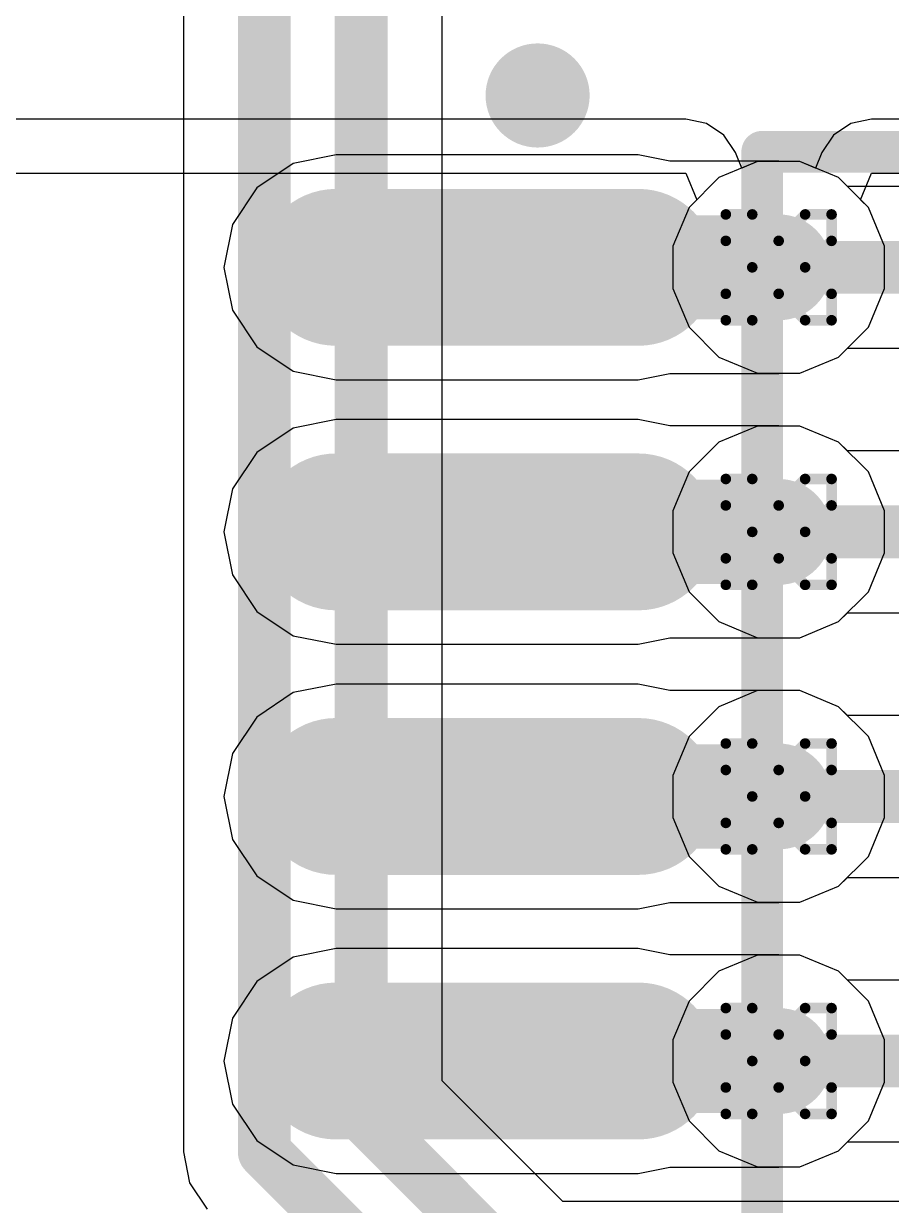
# Model space of a CAD drawing. Header units: inches. Extents: x -13 to 366, y -4 to 120.
# Drawn here: x 16.02 to 20.19, y 2.66 to 8.33 of the extents above; entities that cross this region are included whole.
import ezdxf

# ---------------------------------------------------------------- set-up
doc = ezdxf.new("R2010")
doc.units = ezdxf.units.IN
for name, color, linetype in [('Bottom Layer', 5, 'Continuous'), ('Drill Drawing', 1, 'Continuous'), ('GND', 16, 'Continuous'), ('POWER', 76, 'Continuous'), ('Top Layer', 1, 'Continuous'), ('Top Overlay', 2, 'Continuous'), ('Top Paste', 8, 'Continuous'), ('Top Solder', 216, 'Continuous'), ('Via Holes', 16, 'Continuous')]:
    doc.layers.add(name, color=color, linetype=linetype)

# ---------------------------------------------------------------- blocks, each defined once
blk = doc.blocks.new('SOP16_27')
at = {"layer": 'Top Layer'}
h = blk.add_hatch(color=1, dxfattribs=at)
edge = h.paths.add_edge_path()
edge.add_arc((-1.942, 4.445), 0.275, 270, 450)
edge.add_line((-1.942, 4.72), (-3.392, 4.72))
edge.add_arc((-3.392, 4.445), 0.275, 90, 270)
edge.add_line((-3.392, 4.17), (-1.942, 4.17))
h = blk.add_hatch(color=1, dxfattribs=at)
edge = h.paths.add_edge_path()
edge.add_arc((-1.942, 3.175), 0.275, 270, 450)
edge.add_line((-1.942, 3.45), (-3.392, 3.45))
edge.add_arc((-3.392, 3.175), 0.275, 90, 270)
edge.add_line((-3.392, 2.9), (-1.942, 2.9))
h = blk.add_hatch(color=1, dxfattribs=at)
edge = h.paths.add_edge_path()
edge.add_arc((-1.942, 1.905), 0.275, 270, 450)
edge.add_line((-1.942, 2.18), (-3.392, 2.18))
edge.add_arc((-3.392, 1.905), 0.275, 90, 270)
edge.add_line((-3.392, 1.63), (-1.942, 1.63))
h = blk.add_hatch(color=1, dxfattribs=at)
edge = h.paths.add_edge_path()
edge.add_arc((-1.942, 0.635), 0.275, 270, 450)
edge.add_line((-1.942, 0.91), (-3.392, 0.91))
edge.add_arc((-3.392, 0.635), 0.275, 90, 270)
edge.add_line((-3.392, 0.36), (-1.942, 0.36))
at = {"layer": 'Top Paste'}
h = blk.add_hatch(color=8, dxfattribs=at)
edge = h.paths.add_edge_path()
edge.add_arc((-1.942, 4.445), 0.275, 270, 450)
edge.add_line((-1.942, 4.72), (-3.392, 4.72))
edge.add_arc((-3.392, 4.445), 0.275, 90, 270)
edge.add_line((-3.392, 4.17), (-1.942, 4.17))
h = blk.add_hatch(color=8, dxfattribs=at)
edge = h.paths.add_edge_path()
edge.add_arc((-1.942, 3.175), 0.275, 270, 450)
edge.add_line((-1.942, 3.45), (-3.392, 3.45))
edge.add_arc((-3.392, 3.175), 0.275, 90, 270)
edge.add_line((-3.392, 2.9), (-1.942, 2.9))
h = blk.add_hatch(color=8, dxfattribs=at)
edge = h.paths.add_edge_path()
edge.add_arc((-1.942, 1.905), 0.275, 270, 450)
edge.add_line((-1.942, 2.18), (-3.392, 2.18))
edge.add_arc((-3.392, 1.905), 0.275, 90, 270)
edge.add_line((-3.392, 1.63), (-1.942, 1.63))
h = blk.add_hatch(color=8, dxfattribs=at)
edge = h.paths.add_edge_path()
edge.add_arc((-1.942, 0.635), 0.275, 270, 450)
edge.add_line((-1.942, 0.91), (-3.392, 0.91))
edge.add_arc((-3.392, 0.635), 0.275, 90, 270)
edge.add_line((-3.392, 0.36), (-1.942, 0.36))
at = {"layer": 'Top Solder'}
h = blk.add_hatch(color=216, dxfattribs=at)
edge = h.paths.add_edge_path()
edge.add_arc((-1.942, 4.445), 0.3766, 270, 450)
edge.add_line((-1.942, 4.8216), (-3.392, 4.8216))
edge.add_arc((-3.392, 4.445), 0.3766, 90, 270)
edge.add_line((-3.392, 4.0684), (-1.942, 4.0684))
h = blk.add_hatch(color=216, dxfattribs=at)
edge = h.paths.add_edge_path()
edge.add_arc((-1.942, 3.175), 0.3766, 270, 450)
edge.add_line((-1.942, 3.5516), (-3.392, 3.5516))
edge.add_arc((-3.392, 3.175), 0.3766, 90, 270)
edge.add_line((-3.392, 2.7984), (-1.942, 2.7984))
h = blk.add_hatch(color=216, dxfattribs=at)
edge = h.paths.add_edge_path()
edge.add_arc((-1.942, 1.905), 0.3766, 270, 450)
edge.add_line((-1.942, 2.2816), (-3.392, 2.2816))
edge.add_arc((-3.392, 1.905), 0.3766, 90, 270)
edge.add_line((-3.392, 1.5284), (-1.942, 1.5284))
h = blk.add_hatch(color=216, dxfattribs=at)
edge = h.paths.add_edge_path()
edge.add_arc((-1.942, 0.635), 0.3766, 270, 450)
edge.add_line((-1.942, 1.0116), (-3.392, 1.0116))
edge.add_arc((-3.392, 0.635), 0.3766, 90, 270)
edge.add_line((-3.392, 0.2584), (-1.942, 0.2584))
at = {"layer": 'Top Overlay'}
for points in [[(-2.3, 5.27, 0.25, 0.25, 1), (-2.55, 5.27, 0.25, 0.25, 1)], [(-2.6125, 5.27, 0.125, 0.125, 1), (-2.4875, 5.27, 0.125, 0.125, 1)], [(-2.3625, 5.27, 0.125, 0.125, 1), (-2.2375, 5.27, 0.125, 0.125, 1)], [(-1.3962, 5, 0.1, 0.1, 1), (-1.2962, 5, 0.1, 0.1, 1)], [(-1.3962, 5, 0.1, 0.1, 1), (-1.2962, 5, 0.1, 0.1, 1)]]:
    blk.add_lwpolyline(points, format="xyseb", close=True, dxfattribs=at)
for points in [[(-1.3462, -5, 0.2, 0.2, 0), (-1.3462, 5, 0.2, 0.2, 0)], [(-1.3462, 5, 0.2, 0.2, 0), (-0.4826, 5, 0.2, 0.2, 0)]]:
    blk.add_lwpolyline(points, format="xyseb", dxfattribs=at)

msp = doc.modelspace()

# ---------------------------------------------------------------- hatches: boundary and pattern name
at = {"layer": 'Bottom Layer'}
h = msp.add_hatch(color=5, dxfattribs=at)
edge = h.paths.add_edge_path()
edge.add_arc((19.6439, 7.1635), 0.254, 0, 360)
h = msp.add_hatch(color=5, dxfattribs=at)
edge = h.paths.add_edge_path()
edge.add_arc((19.6439, 5.8935), 0.254, 0, 360)
h = msp.add_hatch(color=5, dxfattribs=at)
edge = h.paths.add_edge_path()
edge.add_arc((19.6439, 4.6235), 0.254, 0, 360)
h = msp.add_hatch(color=5, dxfattribs=at)
edge = h.paths.add_edge_path()
edge.add_arc((19.6439, 3.3535), 0.254, 0, 360)
at = {"layer": 'GND'}
h = msp.add_hatch(color=16, dxfattribs=at)
edge = h.paths.add_edge_path()
edge.add_arc((19.6439, 7.1635), 0.254, 0, 360)
h = msp.add_hatch(color=16, dxfattribs=at)
edge = h.paths.add_edge_path()
edge.add_arc((19.6439, 5.8935), 0.254, 0, 360)
h = msp.add_hatch(color=16, dxfattribs=at)
edge = h.paths.add_edge_path()
edge.add_arc((19.6439, 4.6235), 0.254, 0, 360)
h = msp.add_hatch(color=16, dxfattribs=at)
edge = h.paths.add_edge_path()
edge.add_arc((19.6439, 3.3535), 0.254, 0, 360)
at = {"layer": 'POWER'}
h = msp.add_hatch(color=76, dxfattribs=at)
edge = h.paths.add_edge_path()
edge.add_arc((19.6439, 7.1635), 0.254, 0, 360)
h = msp.add_hatch(color=76, dxfattribs=at)
edge = h.paths.add_edge_path()
edge.add_arc((19.6439, 5.8935), 0.254, 0, 360)
h = msp.add_hatch(color=76, dxfattribs=at)
edge = h.paths.add_edge_path()
edge.add_arc((19.6439, 4.6235), 0.254, 0, 360)
h = msp.add_hatch(color=76, dxfattribs=at)
edge = h.paths.add_edge_path()
edge.add_arc((19.6439, 3.3535), 0.254, 0, 360)
at = {"layer": 'Top Layer'}
for points in [[(18.244, 7.4135), (18.244, 6.9135), (19.6439, 6.9135), (19.6439, 7.4135)], [(18.244, 6.1435), (18.244, 5.6435), (19.6439, 5.6435), (19.6439, 6.1435)], [(18.244, 4.8735), (18.244, 4.3735), (19.6439, 4.3735), (19.6439, 4.8735)], [(18.244, 3.6035), (18.244, 3.1035), (19.6439, 3.1035), (19.6439, 3.6035)]]:
    msp.add_hatch(color=1, dxfattribs=at).paths.add_polyline_path(points)
h = msp.add_hatch(color=1, dxfattribs=at)
edge = h.paths.add_edge_path()
edge.add_arc((19.6439, 7.1635), 0.254, 0, 360)
h = msp.add_hatch(color=1, dxfattribs=at)
edge = h.paths.add_edge_path()
edge.add_arc((19.6439, 5.8935), 0.254, 0, 360)
h = msp.add_hatch(color=1, dxfattribs=at)
edge = h.paths.add_edge_path()
edge.add_arc((19.6439, 4.6235), 0.254, 0, 360)
h = msp.add_hatch(color=1, dxfattribs=at)
edge = h.paths.add_edge_path()
edge.add_arc((19.6439, 3.3535), 0.254, 0, 360)
at = {"layer": 'Via Holes'}
h = msp.add_hatch(color=7, dxfattribs=at)
edge = h.paths.add_edge_path()
edge.add_arc((19.6439, 7.1635), 0.127, 0, 360)
h = msp.add_hatch(color=7, dxfattribs=at)
edge = h.paths.add_edge_path()
edge.add_arc((19.6439, 5.8935), 0.127, 0, 360)
h = msp.add_hatch(color=7, dxfattribs=at)
edge = h.paths.add_edge_path()
edge.add_arc((19.6439, 4.6235), 0.127, 0, 360)
h = msp.add_hatch(color=7, dxfattribs=at)
edge = h.paths.add_edge_path()
edge.add_arc((19.6439, 3.3535), 0.127, 0, 360)

# ---------------------------------------------------------------- linework, layer by layer
at = {"layer": 'Bottom Layer'}
for p, q in [((16.7848, 10.3078), (16.7848, 2.9169)), ((18.0274, 3.2588), (18.0274, 9.749)), ((19.5429, 7.6715), (19.3561, 7.5942)), ((19.745, 7.6715), (19.5429, 7.6715)), ((19.9317, 7.5942), (19.745, 7.6715)), ((19.3561, 7.5942), (19.2132, 7.4513)), ((19.9739, 7.552), (19.9317, 7.5942)), ((24.0768, 7.552), (19.9739, 7.552)), ((19.2132, 7.4513), (19.1359, 7.2646)), ((19.1359, 7.2646), (19.1359, 7.0625)), ((19.1359, 7.0625), (19.2132, 6.8758)), ((19.2132, 6.8758), (19.3561, 6.7329)), ((19.9317, 6.7329), (19.9739, 6.7751)), ((19.9739, 6.7751), (24.2417, 6.7751)), ((19.3561, 6.7329), (19.5429, 6.6555)), ((19.745, 6.6555), (19.9317, 6.7329)), ((19.5429, 6.6555), (19.745, 6.6555)), ((19.5429, 6.4015), (19.3561, 6.3242)), ((19.745, 6.4015), (19.5429, 6.4015)), ((19.9317, 6.3242), (19.745, 6.4015)), ((19.3561, 6.3242), (19.2132, 6.1813)), ((19.9739, 6.282), (19.9317, 6.3242)), ((24.4221, 6.282), (19.9739, 6.282)), ((19.2132, 6.1813), (19.1359, 5.9946)), ((19.1359, 5.9946), (19.1359, 5.7925)), ((19.1359, 5.7925), (19.2132, 5.6058)), ((19.2132, 5.6058), (19.3561, 5.4629)), ((19.9317, 5.4629), (19.9739, 5.5051)), ((19.9739, 5.5051), (24.583, 5.5051)), ((19.3561, 5.4629), (19.5429, 5.3855)), ((19.745, 5.3855), (19.9317, 5.4629)), ((19.5429, 5.3855), (19.745, 5.3855)), ((19.5429, 5.1315), (19.3561, 5.0542)), ((19.745, 5.1315), (19.5429, 5.1315)), ((19.9317, 5.0542), (19.745, 5.1315)), ((19.3561, 5.0542), (19.2132, 4.9113)), ((19.9739, 5.012), (19.9317, 5.0542)), ((24.7449, 5.012), (19.9739, 5.012)), ((19.2132, 4.9113), (19.1359, 4.7246)), ((19.1359, 4.7246), (19.1359, 4.5225)), ((19.1359, 4.5225), (19.2132, 4.3358)), ((19.2132, 4.3358), (19.3561, 4.1929)), ((19.9317, 4.1929), (19.9739, 4.2351)), ((19.9739, 4.2351), (24.9058, 4.2351)), ((19.3561, 4.1929), (19.5429, 4.1155)), ((19.745, 4.1155), (19.9317, 4.1929)), ((19.5429, 4.1155), (19.745, 4.1155)), ((19.5429, 3.8615), (19.3561, 3.7842)), ((19.745, 3.8615), (19.5429, 3.8615)), ((19.9317, 3.7842), (19.745, 3.8615)), ((19.3561, 3.7842), (19.2132, 3.6413)), ((19.9739, 3.742), (19.9317, 3.7842)), ((25.1856, 3.742), (19.9739, 3.742)), ((19.2132, 3.6413), (19.1359, 3.4546)), ((19.1359, 3.4546), (19.1359, 3.2525)), ((18.6073, 2.6788), (18.0274, 3.2588)), ((19.1359, 3.2525), (19.2132, 3.0658)), ((19.2132, 3.0658), (19.3561, 2.9229)), ((19.9317, 2.9229), (19.9739, 2.9651)), ((19.9739, 2.9651), (25.3465, 2.9651)), ((16.7848, 2.9169), (16.8144, 2.7683)), ((19.3561, 2.9229), (19.5429, 2.8455)), ((19.745, 2.8455), (19.9317, 2.9229)), ((19.5429, 2.8455), (19.745, 2.8455)), ((16.8144, 2.7683), (16.8986, 2.6423)), ((25.3373, 2.6788), (18.6073, 2.6788))]:
    msp.add_line(p, q, dxfattribs=at)
for points in [[(17.6389, 3.0979, 0.254, 0.254, 0), (17.6389, 10.7267, 0.254, 0.254, 0)], [(17.1733, 2.9169, 0.254, 0.254, 0), (17.1733, 10.4687, 0.254, 0.254, 0)], [(19.6439, 7.1635, 0.254, 0.254, 0), (24.2417, 7.1635, 0.254, 0.254, 0)], [(19.6439, 5.8935, 0.254, 0.254, 0), (24.583, 5.8935, 0.254, 0.254, 0)], [(19.6439, 4.6235, 0.254, 0.254, 0), (24.9058, 4.6235, 0.254, 0.254, 0)], [(19.6439, 3.3535, 0.254, 0.254, 0), (25.3465, 3.3535, 0.254, 0.254, 0)], [(17.6389, 3.0979, 0.254, 0.254, 0), (18.4464, 2.2903, 0.254, 0.254, 0)], [(17.1733, 2.9169, 0.254, 0.254, 0), (18.2571, 1.8331, 0.254, 0.254, 0)]]:
    msp.add_lwpolyline(points, format="xyseb", dxfattribs=at)
for points in [[(19.5804, 7.1635, 0.127, 0.127, 1), (19.7074, 7.1635, 0.127, 0.127, 1)], [(19.5804, 5.8935, 0.127, 0.127, 1), (19.7074, 5.8935, 0.127, 0.127, 1)], [(19.5804, 4.6235, 0.127, 0.127, 1), (19.7074, 4.6235, 0.127, 0.127, 1)], [(19.5804, 3.3535, 0.127, 0.127, 1), (19.7074, 3.3535, 0.127, 0.127, 1)], [(17.5754, 3.0979, 0.127, 0.127, 1), (17.7024, 3.0979, 0.127, 0.127, 1)], [(17.5754, 3.0979, 0.127, 0.127, 1), (17.7024, 3.0979, 0.127, 0.127, 1)], [(17.1098, 2.9169, 0.127, 0.127, 1), (17.2368, 2.9169, 0.127, 0.127, 1)], [(17.1098, 2.9169, 0.127, 0.127, 1), (17.2368, 2.9169, 0.127, 0.127, 1)]]:
    msp.add_lwpolyline(points, format="xyseb", close=True, dxfattribs=at)
at = {"layer": 'Drill Drawing'}
for points in [[(19.3899, 7.2905, 0.0508, 0.0508, 0), (19.3899, 7.4175, 0.0508, 0.0508, 0)], [(19.3899, 7.4175, 0.0508, 0.0508, 0), (19.5169, 7.4175, 0.0508, 0.0508, 0)], [(19.5169, 7.4175, 0.0508, 0.0508, 0), (19.6439, 7.2905, 0.0508, 0.0508, 0)], [(19.6439, 7.2905, 0.0508, 0.0508, 0), (19.7709, 7.4175, 0.0508, 0.0508, 0)], [(19.7709, 7.4175, 0.0508, 0.0508, 0), (19.8979, 7.4175, 0.0508, 0.0508, 0)], [(19.8979, 7.2905, 0.0508, 0.0508, 0), (19.8979, 7.4175, 0.0508, 0.0508, 0)], [(19.3899, 7.2905, 0.0508, 0.0508, 0), (19.5169, 7.1635, 0.0508, 0.0508, 0)], [(19.7709, 7.1635, 0.0508, 0.0508, 0), (19.8979, 7.2905, 0.0508, 0.0508, 0)], [(19.3899, 7.0365, 0.0508, 0.0508, 0), (19.5169, 7.1635, 0.0508, 0.0508, 0)], [(19.7709, 7.1635, 0.0508, 0.0508, 0), (19.8979, 7.0365, 0.0508, 0.0508, 0)], [(19.3899, 6.9095, 0.0508, 0.0508, 0), (19.3899, 7.0365, 0.0508, 0.0508, 0)], [(19.5169, 6.9095, 0.0508, 0.0508, 0), (19.6439, 7.0365, 0.0508, 0.0508, 0)], [(19.6439, 7.0365, 0.0508, 0.0508, 0), (19.7709, 6.9095, 0.0508, 0.0508, 0)], [(19.8979, 6.9095, 0.0508, 0.0508, 0), (19.8979, 7.0365, 0.0508, 0.0508, 0)], [(19.3899, 6.9095, 0.0508, 0.0508, 0), (19.5169, 6.9095, 0.0508, 0.0508, 0)], [(19.7709, 6.9095, 0.0508, 0.0508, 0), (19.8979, 6.9095, 0.0508, 0.0508, 0)], [(19.3899, 6.0205, 0.0508, 0.0508, 0), (19.3899, 6.1475, 0.0508, 0.0508, 0)], [(19.3899, 6.1475, 0.0508, 0.0508, 0), (19.5169, 6.1475, 0.0508, 0.0508, 0)], [(19.5169, 6.1475, 0.0508, 0.0508, 0), (19.6439, 6.0205, 0.0508, 0.0508, 0)], [(19.6439, 6.0205, 0.0508, 0.0508, 0), (19.7709, 6.1475, 0.0508, 0.0508, 0)], [(19.7709, 6.1475, 0.0508, 0.0508, 0), (19.8979, 6.1475, 0.0508, 0.0508, 0)], [(19.8979, 6.0205, 0.0508, 0.0508, 0), (19.8979, 6.1475, 0.0508, 0.0508, 0)], [(19.3899, 6.0205, 0.0508, 0.0508, 0), (19.5169, 5.8935, 0.0508, 0.0508, 0)], [(19.7709, 5.8935, 0.0508, 0.0508, 0), (19.8979, 6.0205, 0.0508, 0.0508, 0)], [(19.3899, 5.7665, 0.0508, 0.0508, 0), (19.5169, 5.8935, 0.0508, 0.0508, 0)], [(19.7709, 5.8935, 0.0508, 0.0508, 0), (19.8979, 5.7665, 0.0508, 0.0508, 0)], [(19.3899, 5.6395, 0.0508, 0.0508, 0), (19.3899, 5.7665, 0.0508, 0.0508, 0)], [(19.5169, 5.6395, 0.0508, 0.0508, 0), (19.6439, 5.7665, 0.0508, 0.0508, 0)], [(19.6439, 5.7665, 0.0508, 0.0508, 0), (19.7709, 5.6395, 0.0508, 0.0508, 0)], [(19.8979, 5.6395, 0.0508, 0.0508, 0), (19.8979, 5.7665, 0.0508, 0.0508, 0)], [(19.3899, 5.6395, 0.0508, 0.0508, 0), (19.5169, 5.6395, 0.0508, 0.0508, 0)], [(19.7709, 5.6395, 0.0508, 0.0508, 0), (19.8979, 5.6395, 0.0508, 0.0508, 0)], [(19.3899, 4.7505, 0.0508, 0.0508, 0), (19.3899, 4.8775, 0.0508, 0.0508, 0)], [(19.3899, 4.8775, 0.0508, 0.0508, 0), (19.5169, 4.8775, 0.0508, 0.0508, 0)], [(19.5169, 4.8775, 0.0508, 0.0508, 0), (19.6439, 4.7505, 0.0508, 0.0508, 0)], [(19.6439, 4.7505, 0.0508, 0.0508, 0), (19.7709, 4.8775, 0.0508, 0.0508, 0)], [(19.7709, 4.8775, 0.0508, 0.0508, 0), (19.8979, 4.8775, 0.0508, 0.0508, 0)], [(19.8979, 4.7505, 0.0508, 0.0508, 0), (19.8979, 4.8775, 0.0508, 0.0508, 0)], [(19.3899, 4.7505, 0.0508, 0.0508, 0), (19.5169, 4.6235, 0.0508, 0.0508, 0)], [(19.7709, 4.6235, 0.0508, 0.0508, 0), (19.8979, 4.7505, 0.0508, 0.0508, 0)], [(19.3899, 4.4965, 0.0508, 0.0508, 0), (19.5169, 4.6235, 0.0508, 0.0508, 0)], [(19.7709, 4.6235, 0.0508, 0.0508, 0), (19.8979, 4.4965, 0.0508, 0.0508, 0)], [(19.3899, 4.3695, 0.0508, 0.0508, 0), (19.3899, 4.4965, 0.0508, 0.0508, 0)], [(19.5169, 4.3695, 0.0508, 0.0508, 0), (19.6439, 4.4965, 0.0508, 0.0508, 0)], [(19.6439, 4.4965, 0.0508, 0.0508, 0), (19.7709, 4.3695, 0.0508, 0.0508, 0)], [(19.8979, 4.3695, 0.0508, 0.0508, 0), (19.8979, 4.4965, 0.0508, 0.0508, 0)], [(19.3899, 4.3695, 0.0508, 0.0508, 0), (19.5169, 4.3695, 0.0508, 0.0508, 0)], [(19.7709, 4.3695, 0.0508, 0.0508, 0), (19.8979, 4.3695, 0.0508, 0.0508, 0)], [(19.3899, 3.4805, 0.0508, 0.0508, 0), (19.3899, 3.6075, 0.0508, 0.0508, 0)], [(19.3899, 3.6075, 0.0508, 0.0508, 0), (19.5169, 3.6075, 0.0508, 0.0508, 0)], [(19.5169, 3.6075, 0.0508, 0.0508, 0), (19.6439, 3.4805, 0.0508, 0.0508, 0)], [(19.6439, 3.4805, 0.0508, 0.0508, 0), (19.7709, 3.6075, 0.0508, 0.0508, 0)], [(19.7709, 3.6075, 0.0508, 0.0508, 0), (19.8979, 3.6075, 0.0508, 0.0508, 0)], [(19.8979, 3.4805, 0.0508, 0.0508, 0), (19.8979, 3.6075, 0.0508, 0.0508, 0)], [(19.3899, 3.4805, 0.0508, 0.0508, 0), (19.5169, 3.3535, 0.0508, 0.0508, 0)], [(19.7709, 3.3535, 0.0508, 0.0508, 0), (19.8979, 3.4805, 0.0508, 0.0508, 0)], [(19.3899, 3.2265, 0.0508, 0.0508, 0), (19.5169, 3.3535, 0.0508, 0.0508, 0)], [(19.7709, 3.3535, 0.0508, 0.0508, 0), (19.8979, 3.2265, 0.0508, 0.0508, 0)], [(19.3899, 3.0995, 0.0508, 0.0508, 0), (19.3899, 3.2265, 0.0508, 0.0508, 0)], [(19.5169, 3.0995, 0.0508, 0.0508, 0), (19.6439, 3.2265, 0.0508, 0.0508, 0)], [(19.6439, 3.2265, 0.0508, 0.0508, 0), (19.7709, 3.0995, 0.0508, 0.0508, 0)], [(19.8979, 3.0995, 0.0508, 0.0508, 0), (19.8979, 3.2265, 0.0508, 0.0508, 0)], [(19.3899, 3.0995, 0.0508, 0.0508, 0), (19.5169, 3.0995, 0.0508, 0.0508, 0)], [(19.7709, 3.0995, 0.0508, 0.0508, 0), (19.8979, 3.0995, 0.0508, 0.0508, 0)]]:
    msp.add_lwpolyline(points, format="xyseb", dxfattribs=at)
for points in [[(19.3772, 7.4175, 0.0254, 0.0254, 1), (19.4026, 7.4175, 0.0254, 0.0254, 1)], [(19.3772, 7.4175, 0.0254, 0.0254, 1), (19.4026, 7.4175, 0.0254, 0.0254, 1)], [(19.5042, 7.4175, 0.0254, 0.0254, 1), (19.5296, 7.4175, 0.0254, 0.0254, 1)], [(19.5042, 7.4175, 0.0254, 0.0254, 1), (19.5296, 7.4175, 0.0254, 0.0254, 1)], [(19.7582, 7.4175, 0.0254, 0.0254, 1), (19.7836, 7.4175, 0.0254, 0.0254, 1)], [(19.7582, 7.4175, 0.0254, 0.0254, 1), (19.7836, 7.4175, 0.0254, 0.0254, 1)], [(19.8852, 7.4175, 0.0254, 0.0254, 1), (19.9106, 7.4175, 0.0254, 0.0254, 1)], [(19.8852, 7.4175, 0.0254, 0.0254, 1), (19.9106, 7.4175, 0.0254, 0.0254, 1)], [(19.3772, 7.2905, 0.0254, 0.0254, 1), (19.4026, 7.2905, 0.0254, 0.0254, 1)], [(19.3772, 7.2905, 0.0254, 0.0254, 1), (19.4026, 7.2905, 0.0254, 0.0254, 1)], [(19.6312, 7.2905, 0.0254, 0.0254, 1), (19.6566, 7.2905, 0.0254, 0.0254, 1)], [(19.6312, 7.2905, 0.0254, 0.0254, 1), (19.6566, 7.2905, 0.0254, 0.0254, 1)], [(19.8852, 7.2905, 0.0254, 0.0254, 1), (19.9106, 7.2905, 0.0254, 0.0254, 1)], [(19.8852, 7.2905, 0.0254, 0.0254, 1), (19.9106, 7.2905, 0.0254, 0.0254, 1)], [(19.5042, 7.1635, 0.0254, 0.0254, 1), (19.5296, 7.1635, 0.0254, 0.0254, 1)], [(19.5042, 7.1635, 0.0254, 0.0254, 1), (19.5296, 7.1635, 0.0254, 0.0254, 1)], [(19.7582, 7.1635, 0.0254, 0.0254, 1), (19.7836, 7.1635, 0.0254, 0.0254, 1)], [(19.7582, 7.1635, 0.0254, 0.0254, 1), (19.7836, 7.1635, 0.0254, 0.0254, 1)], [(19.3772, 7.0365, 0.0254, 0.0254, 1), (19.4026, 7.0365, 0.0254, 0.0254, 1)], [(19.3772, 7.0365, 0.0254, 0.0254, 1), (19.4026, 7.0365, 0.0254, 0.0254, 1)], [(19.6312, 7.0365, 0.0254, 0.0254, 1), (19.6566, 7.0365, 0.0254, 0.0254, 1)], [(19.6312, 7.0365, 0.0254, 0.0254, 1), (19.6566, 7.0365, 0.0254, 0.0254, 1)], [(19.8852, 7.0365, 0.0254, 0.0254, 1), (19.9106, 7.0365, 0.0254, 0.0254, 1)], [(19.8852, 7.0365, 0.0254, 0.0254, 1), (19.9106, 7.0365, 0.0254, 0.0254, 1)], [(19.3772, 6.9095, 0.0254, 0.0254, 1), (19.4026, 6.9095, 0.0254, 0.0254, 1)], [(19.3772, 6.9095, 0.0254, 0.0254, 1), (19.4026, 6.9095, 0.0254, 0.0254, 1)], [(19.5042, 6.9095, 0.0254, 0.0254, 1), (19.5296, 6.9095, 0.0254, 0.0254, 1)], [(19.5042, 6.9095, 0.0254, 0.0254, 1), (19.5296, 6.9095, 0.0254, 0.0254, 1)], [(19.7582, 6.9095, 0.0254, 0.0254, 1), (19.7836, 6.9095, 0.0254, 0.0254, 1)], [(19.7582, 6.9095, 0.0254, 0.0254, 1), (19.7836, 6.9095, 0.0254, 0.0254, 1)], [(19.8852, 6.9095, 0.0254, 0.0254, 1), (19.9106, 6.9095, 0.0254, 0.0254, 1)], [(19.8852, 6.9095, 0.0254, 0.0254, 1), (19.9106, 6.9095, 0.0254, 0.0254, 1)], [(19.3772, 6.1475, 0.0254, 0.0254, 1), (19.4026, 6.1475, 0.0254, 0.0254, 1)], [(19.3772, 6.1475, 0.0254, 0.0254, 1), (19.4026, 6.1475, 0.0254, 0.0254, 1)], [(19.5042, 6.1475, 0.0254, 0.0254, 1), (19.5296, 6.1475, 0.0254, 0.0254, 1)], [(19.5042, 6.1475, 0.0254, 0.0254, 1), (19.5296, 6.1475, 0.0254, 0.0254, 1)], [(19.7582, 6.1475, 0.0254, 0.0254, 1), (19.7836, 6.1475, 0.0254, 0.0254, 1)], [(19.7582, 6.1475, 0.0254, 0.0254, 1), (19.7836, 6.1475, 0.0254, 0.0254, 1)], [(19.8852, 6.1475, 0.0254, 0.0254, 1), (19.9106, 6.1475, 0.0254, 0.0254, 1)], [(19.8852, 6.1475, 0.0254, 0.0254, 1), (19.9106, 6.1475, 0.0254, 0.0254, 1)], [(19.3772, 6.0205, 0.0254, 0.0254, 1), (19.4026, 6.0205, 0.0254, 0.0254, 1)], [(19.3772, 6.0205, 0.0254, 0.0254, 1), (19.4026, 6.0205, 0.0254, 0.0254, 1)], [(19.6312, 6.0205, 0.0254, 0.0254, 1), (19.6566, 6.0205, 0.0254, 0.0254, 1)], [(19.6312, 6.0205, 0.0254, 0.0254, 1), (19.6566, 6.0205, 0.0254, 0.0254, 1)], [(19.8852, 6.0205, 0.0254, 0.0254, 1), (19.9106, 6.0205, 0.0254, 0.0254, 1)], [(19.8852, 6.0205, 0.0254, 0.0254, 1), (19.9106, 6.0205, 0.0254, 0.0254, 1)], [(19.5042, 5.8935, 0.0254, 0.0254, 1), (19.5296, 5.8935, 0.0254, 0.0254, 1)], [(19.5042, 5.8935, 0.0254, 0.0254, 1), (19.5296, 5.8935, 0.0254, 0.0254, 1)], [(19.7582, 5.8935, 0.0254, 0.0254, 1), (19.7836, 5.8935, 0.0254, 0.0254, 1)], [(19.7582, 5.8935, 0.0254, 0.0254, 1), (19.7836, 5.8935, 0.0254, 0.0254, 1)], [(19.3772, 5.7665, 0.0254, 0.0254, 1), (19.4026, 5.7665, 0.0254, 0.0254, 1)], [(19.3772, 5.7665, 0.0254, 0.0254, 1), (19.4026, 5.7665, 0.0254, 0.0254, 1)], [(19.6312, 5.7665, 0.0254, 0.0254, 1), (19.6566, 5.7665, 0.0254, 0.0254, 1)], [(19.6312, 5.7665, 0.0254, 0.0254, 1), (19.6566, 5.7665, 0.0254, 0.0254, 1)], [(19.8852, 5.7665, 0.0254, 0.0254, 1), (19.9106, 5.7665, 0.0254, 0.0254, 1)], [(19.8852, 5.7665, 0.0254, 0.0254, 1), (19.9106, 5.7665, 0.0254, 0.0254, 1)], [(19.3772, 5.6395, 0.0254, 0.0254, 1), (19.4026, 5.6395, 0.0254, 0.0254, 1)], [(19.3772, 5.6395, 0.0254, 0.0254, 1), (19.4026, 5.6395, 0.0254, 0.0254, 1)], [(19.5042, 5.6395, 0.0254, 0.0254, 1), (19.5296, 5.6395, 0.0254, 0.0254, 1)], [(19.5042, 5.6395, 0.0254, 0.0254, 1), (19.5296, 5.6395, 0.0254, 0.0254, 1)], [(19.7582, 5.6395, 0.0254, 0.0254, 1), (19.7836, 5.6395, 0.0254, 0.0254, 1)], [(19.7582, 5.6395, 0.0254, 0.0254, 1), (19.7836, 5.6395, 0.0254, 0.0254, 1)], [(19.8852, 5.6395, 0.0254, 0.0254, 1), (19.9106, 5.6395, 0.0254, 0.0254, 1)], [(19.8852, 5.6395, 0.0254, 0.0254, 1), (19.9106, 5.6395, 0.0254, 0.0254, 1)], [(19.3772, 4.8775, 0.0254, 0.0254, 1), (19.4026, 4.8775, 0.0254, 0.0254, 1)], [(19.3772, 4.8775, 0.0254, 0.0254, 1), (19.4026, 4.8775, 0.0254, 0.0254, 1)], [(19.5042, 4.8775, 0.0254, 0.0254, 1), (19.5296, 4.8775, 0.0254, 0.0254, 1)], [(19.5042, 4.8775, 0.0254, 0.0254, 1), (19.5296, 4.8775, 0.0254, 0.0254, 1)], [(19.7582, 4.8775, 0.0254, 0.0254, 1), (19.7836, 4.8775, 0.0254, 0.0254, 1)], [(19.7582, 4.8775, 0.0254, 0.0254, 1), (19.7836, 4.8775, 0.0254, 0.0254, 1)], [(19.8852, 4.8775, 0.0254, 0.0254, 1), (19.9106, 4.8775, 0.0254, 0.0254, 1)], [(19.8852, 4.8775, 0.0254, 0.0254, 1), (19.9106, 4.8775, 0.0254, 0.0254, 1)], [(19.3772, 4.7505, 0.0254, 0.0254, 1), (19.4026, 4.7505, 0.0254, 0.0254, 1)], [(19.3772, 4.7505, 0.0254, 0.0254, 1), (19.4026, 4.7505, 0.0254, 0.0254, 1)], [(19.6312, 4.7505, 0.0254, 0.0254, 1), (19.6566, 4.7505, 0.0254, 0.0254, 1)], [(19.6312, 4.7505, 0.0254, 0.0254, 1), (19.6566, 4.7505, 0.0254, 0.0254, 1)], [(19.8852, 4.7505, 0.0254, 0.0254, 1), (19.9106, 4.7505, 0.0254, 0.0254, 1)], [(19.8852, 4.7505, 0.0254, 0.0254, 1), (19.9106, 4.7505, 0.0254, 0.0254, 1)], [(19.5042, 4.6235, 0.0254, 0.0254, 1), (19.5296, 4.6235, 0.0254, 0.0254, 1)], [(19.5042, 4.6235, 0.0254, 0.0254, 1), (19.5296, 4.6235, 0.0254, 0.0254, 1)], [(19.7582, 4.6235, 0.0254, 0.0254, 1), (19.7836, 4.6235, 0.0254, 0.0254, 1)], [(19.7582, 4.6235, 0.0254, 0.0254, 1), (19.7836, 4.6235, 0.0254, 0.0254, 1)], [(19.3772, 4.4965, 0.0254, 0.0254, 1), (19.4026, 4.4965, 0.0254, 0.0254, 1)], [(19.3772, 4.4965, 0.0254, 0.0254, 1), (19.4026, 4.4965, 0.0254, 0.0254, 1)], [(19.6312, 4.4965, 0.0254, 0.0254, 1), (19.6566, 4.4965, 0.0254, 0.0254, 1)], [(19.6312, 4.4965, 0.0254, 0.0254, 1), (19.6566, 4.4965, 0.0254, 0.0254, 1)], [(19.8852, 4.4965, 0.0254, 0.0254, 1), (19.9106, 4.4965, 0.0254, 0.0254, 1)], [(19.8852, 4.4965, 0.0254, 0.0254, 1), (19.9106, 4.4965, 0.0254, 0.0254, 1)], [(19.3772, 4.3695, 0.0254, 0.0254, 1), (19.4026, 4.3695, 0.0254, 0.0254, 1)], [(19.3772, 4.3695, 0.0254, 0.0254, 1), (19.4026, 4.3695, 0.0254, 0.0254, 1)], [(19.5042, 4.3695, 0.0254, 0.0254, 1), (19.5296, 4.3695, 0.0254, 0.0254, 1)], [(19.5042, 4.3695, 0.0254, 0.0254, 1), (19.5296, 4.3695, 0.0254, 0.0254, 1)], [(19.7582, 4.3695, 0.0254, 0.0254, 1), (19.7836, 4.3695, 0.0254, 0.0254, 1)], [(19.7582, 4.3695, 0.0254, 0.0254, 1), (19.7836, 4.3695, 0.0254, 0.0254, 1)], [(19.8852, 4.3695, 0.0254, 0.0254, 1), (19.9106, 4.3695, 0.0254, 0.0254, 1)], [(19.8852, 4.3695, 0.0254, 0.0254, 1), (19.9106, 4.3695, 0.0254, 0.0254, 1)], [(19.3772, 3.6075, 0.0254, 0.0254, 1), (19.4026, 3.6075, 0.0254, 0.0254, 1)], [(19.3772, 3.6075, 0.0254, 0.0254, 1), (19.4026, 3.6075, 0.0254, 0.0254, 1)], [(19.5042, 3.6075, 0.0254, 0.0254, 1), (19.5296, 3.6075, 0.0254, 0.0254, 1)], [(19.5042, 3.6075, 0.0254, 0.0254, 1), (19.5296, 3.6075, 0.0254, 0.0254, 1)], [(19.7582, 3.6075, 0.0254, 0.0254, 1), (19.7836, 3.6075, 0.0254, 0.0254, 1)], [(19.7582, 3.6075, 0.0254, 0.0254, 1), (19.7836, 3.6075, 0.0254, 0.0254, 1)], [(19.8852, 3.6075, 0.0254, 0.0254, 1), (19.9106, 3.6075, 0.0254, 0.0254, 1)], [(19.8852, 3.6075, 0.0254, 0.0254, 1), (19.9106, 3.6075, 0.0254, 0.0254, 1)], [(19.3772, 3.4805, 0.0254, 0.0254, 1), (19.4026, 3.4805, 0.0254, 0.0254, 1)], [(19.3772, 3.4805, 0.0254, 0.0254, 1), (19.4026, 3.4805, 0.0254, 0.0254, 1)], [(19.6312, 3.4805, 0.0254, 0.0254, 1), (19.6566, 3.4805, 0.0254, 0.0254, 1)], [(19.6312, 3.4805, 0.0254, 0.0254, 1), (19.6566, 3.4805, 0.0254, 0.0254, 1)], [(19.8852, 3.4805, 0.0254, 0.0254, 1), (19.9106, 3.4805, 0.0254, 0.0254, 1)], [(19.8852, 3.4805, 0.0254, 0.0254, 1), (19.9106, 3.4805, 0.0254, 0.0254, 1)], [(19.5042, 3.3535, 0.0254, 0.0254, 1), (19.5296, 3.3535, 0.0254, 0.0254, 1)], [(19.5042, 3.3535, 0.0254, 0.0254, 1), (19.5296, 3.3535, 0.0254, 0.0254, 1)], [(19.7582, 3.3535, 0.0254, 0.0254, 1), (19.7836, 3.3535, 0.0254, 0.0254, 1)], [(19.7582, 3.3535, 0.0254, 0.0254, 1), (19.7836, 3.3535, 0.0254, 0.0254, 1)], [(19.3772, 3.2265, 0.0254, 0.0254, 1), (19.4026, 3.2265, 0.0254, 0.0254, 1)], [(19.3772, 3.2265, 0.0254, 0.0254, 1), (19.4026, 3.2265, 0.0254, 0.0254, 1)], [(19.6312, 3.2265, 0.0254, 0.0254, 1), (19.6566, 3.2265, 0.0254, 0.0254, 1)], [(19.6312, 3.2265, 0.0254, 0.0254, 1), (19.6566, 3.2265, 0.0254, 0.0254, 1)], [(19.8852, 3.2265, 0.0254, 0.0254, 1), (19.9106, 3.2265, 0.0254, 0.0254, 1)], [(19.8852, 3.2265, 0.0254, 0.0254, 1), (19.9106, 3.2265, 0.0254, 0.0254, 1)], [(19.3772, 3.0995, 0.0254, 0.0254, 1), (19.4026, 3.0995, 0.0254, 0.0254, 1)], [(19.3772, 3.0995, 0.0254, 0.0254, 1), (19.4026, 3.0995, 0.0254, 0.0254, 1)], [(19.5042, 3.0995, 0.0254, 0.0254, 1), (19.5296, 3.0995, 0.0254, 0.0254, 1)], [(19.5042, 3.0995, 0.0254, 0.0254, 1), (19.5296, 3.0995, 0.0254, 0.0254, 1)], [(19.7582, 3.0995, 0.0254, 0.0254, 1), (19.7836, 3.0995, 0.0254, 0.0254, 1)], [(19.7582, 3.0995, 0.0254, 0.0254, 1), (19.7836, 3.0995, 0.0254, 0.0254, 1)], [(19.8852, 3.0995, 0.0254, 0.0254, 1), (19.9106, 3.0995, 0.0254, 0.0254, 1)], [(19.8852, 3.0995, 0.0254, 0.0254, 1), (19.9106, 3.0995, 0.0254, 0.0254, 1)]]:
    msp.add_lwpolyline(points, format="xyseb", close=True, dxfattribs=at)
at = {"layer": 'GND'}
for p, q in [((19.5429, 7.6715), (19.3561, 7.5942)), ((19.745, 7.6715), (19.5429, 7.6715)), ((19.9317, 7.5942), (19.745, 7.6715)), ((19.3561, 7.5942), (19.2132, 7.4513)), ((20.0746, 7.4513), (19.9317, 7.5942)), ((19.2132, 7.4513), (19.1359, 7.2646)), ((20.1519, 7.2646), (20.0746, 7.4513)), ((19.1359, 7.2646), (19.1359, 7.0625)), ((20.1519, 7.0625), (20.1519, 7.2646)), ((19.1359, 7.0625), (19.2132, 6.8758)), ((20.0746, 6.8758), (20.1519, 7.0625)), ((19.2132, 6.8758), (19.3561, 6.7329)), ((19.9317, 6.7329), (20.0746, 6.8758)), ((19.3561, 6.7329), (19.5429, 6.6555)), ((19.745, 6.6555), (19.9317, 6.7329)), ((19.5429, 6.6555), (19.745, 6.6555)), ((19.5429, 6.4015), (19.3561, 6.3242)), ((19.745, 6.4015), (19.5429, 6.4015)), ((19.9317, 6.3242), (19.745, 6.4015)), ((19.3561, 6.3242), (19.2132, 6.1813)), ((20.0746, 6.1813), (19.9317, 6.3242)), ((19.2132, 6.1813), (19.1359, 5.9946)), ((20.1519, 5.9946), (20.0746, 6.1813)), ((19.1359, 5.9946), (19.1359, 5.7925)), ((20.1519, 5.7925), (20.1519, 5.9946)), ((19.1359, 5.7925), (19.2132, 5.6058)), ((20.0746, 5.6058), (20.1519, 5.7925)), ((19.2132, 5.6058), (19.3561, 5.4629)), ((19.9317, 5.4629), (20.0746, 5.6058)), ((19.3561, 5.4629), (19.5429, 5.3855)), ((19.745, 5.3855), (19.9317, 5.4629)), ((19.5429, 5.3855), (19.745, 5.3855)), ((19.5429, 5.1315), (19.3561, 5.0542)), ((19.745, 5.1315), (19.5429, 5.1315)), ((19.9317, 5.0542), (19.745, 5.1315)), ((19.3561, 5.0542), (19.2132, 4.9113)), ((20.0746, 4.9113), (19.9317, 5.0542)), ((19.2132, 4.9113), (19.1359, 4.7246)), ((20.1519, 4.7246), (20.0746, 4.9113)), ((19.1359, 4.7246), (19.1359, 4.5225)), ((20.1519, 4.5225), (20.1519, 4.7246)), ((19.1359, 4.5225), (19.2132, 4.3358)), ((20.0746, 4.3358), (20.1519, 4.5225)), ((19.2132, 4.3358), (19.3561, 4.1929)), ((19.9317, 4.1929), (20.0746, 4.3358)), ((19.3561, 4.1929), (19.5429, 4.1155)), ((19.745, 4.1155), (19.9317, 4.1929)), ((19.5429, 4.1155), (19.745, 4.1155)), ((19.5429, 3.8615), (19.3561, 3.7842)), ((19.745, 3.8615), (19.5429, 3.8615)), ((19.9317, 3.7842), (19.745, 3.8615)), ((19.3561, 3.7842), (19.2132, 3.6413)), ((20.0746, 3.6413), (19.9317, 3.7842)), ((19.2132, 3.6413), (19.1359, 3.4546)), ((20.1519, 3.4546), (20.0746, 3.6413)), ((19.1359, 3.4546), (19.1359, 3.2525)), ((20.1519, 3.2525), (20.1519, 3.4546)), ((19.1359, 3.2525), (19.2132, 3.0658)), ((20.0746, 3.0658), (20.1519, 3.2525)), ((19.2132, 3.0658), (19.3561, 2.9229)), ((19.9317, 2.9229), (20.0746, 3.0658)), ((19.3561, 2.9229), (19.5429, 2.8455)), ((19.745, 2.8455), (19.9317, 2.9229)), ((19.5429, 2.8455), (19.745, 2.8455))]:
    msp.add_line(p, q, dxfattribs=at)
at = {"layer": 'POWER'}
for p, q in [((19.1977, 7.8743), (14.702, 7.8743)), ((19.2968, 7.8546), (19.1977, 7.8743)), ((19.3808, 7.7984), (19.2968, 7.8546)), ((19.991, 7.8546), (19.907, 7.7984)), ((20.0902, 7.8743), (19.991, 7.8546)), ((27.0852, 7.8743), (20.0902, 7.8743)), ((19.4369, 7.7144), (19.3808, 7.7984)), ((19.907, 7.7984), (19.8509, 7.7144)), ((19.4676, 7.6403), (19.4369, 7.7144)), ((19.5429, 7.6715), (19.4676, 7.6403)), ((19.745, 7.6715), (19.5429, 7.6715)), ((19.8202, 7.6403), (19.745, 7.6715)), ((19.8509, 7.7144), (19.8202, 7.6403)), ((14.443, 7.6153), (19.1977, 7.6153)), ((19.1977, 7.6153), (19.2503, 7.4883)), ((20.0375, 7.4883), (20.0902, 7.6153)), ((20.0902, 7.6153), (27.1142, 7.6153)), ((19.2503, 7.4883), (19.2132, 7.4513)), ((20.0746, 7.4513), (20.0375, 7.4883)), ((19.2132, 7.4513), (19.1359, 7.2646)), ((20.1519, 7.2646), (20.0746, 7.4513)), ((19.1359, 7.2646), (19.1359, 7.0625)), ((20.1519, 7.0625), (20.1519, 7.2646)), ((19.1359, 7.0625), (19.2132, 6.8758)), ((20.0746, 6.8758), (20.1519, 7.0625)), ((19.2132, 6.8758), (19.3561, 6.7329)), ((19.9317, 6.7329), (20.0746, 6.8758)), ((19.3561, 6.7329), (19.5429, 6.6555)), ((19.745, 6.6555), (19.9317, 6.7329)), ((19.5429, 6.6555), (19.745, 6.6555)), ((19.5429, 6.4015), (19.3561, 6.3242)), ((19.745, 6.4015), (19.5429, 6.4015)), ((19.9317, 6.3242), (19.745, 6.4015)), ((19.3561, 6.3242), (19.2132, 6.1813)), ((20.0746, 6.1813), (19.9317, 6.3242)), ((19.2132, 6.1813), (19.1359, 5.9946)), ((20.1519, 5.9946), (20.0746, 6.1813)), ((19.1359, 5.9946), (19.1359, 5.7925)), ((20.1519, 5.7925), (20.1519, 5.9946)), ((19.1359, 5.7925), (19.2132, 5.6058)), ((20.0746, 5.6058), (20.1519, 5.7925)), ((19.2132, 5.6058), (19.3561, 5.4629)), ((19.9317, 5.4629), (20.0746, 5.6058)), ((19.3561, 5.4629), (19.5429, 5.3855)), ((19.745, 5.3855), (19.9317, 5.4629)), ((19.5429, 5.3855), (19.745, 5.3855)), ((19.5429, 5.1315), (19.3561, 5.0542)), ((19.745, 5.1315), (19.5429, 5.1315)), ((19.9317, 5.0542), (19.745, 5.1315)), ((19.3561, 5.0542), (19.2132, 4.9113)), ((20.0746, 4.9113), (19.9317, 5.0542)), ((19.2132, 4.9113), (19.1359, 4.7246)), ((20.1519, 4.7246), (20.0746, 4.9113)), ((19.1359, 4.7246), (19.1359, 4.5225)), ((20.1519, 4.5225), (20.1519, 4.7246)), ((19.1359, 4.5225), (19.2132, 4.3358)), ((20.0746, 4.3358), (20.1519, 4.5225)), ((19.2132, 4.3358), (19.3561, 4.1929)), ((19.9317, 4.1929), (20.0746, 4.3358)), ((19.3561, 4.1929), (19.5429, 4.1155)), ((19.745, 4.1155), (19.9317, 4.1929)), ((19.5429, 4.1155), (19.745, 4.1155)), ((19.5429, 3.8615), (19.3561, 3.7842)), ((19.745, 3.8615), (19.5429, 3.8615)), ((19.9317, 3.7842), (19.745, 3.8615)), ((19.3561, 3.7842), (19.2132, 3.6413)), ((20.0746, 3.6413), (19.9317, 3.7842)), ((19.2132, 3.6413), (19.1359, 3.4546)), ((20.1519, 3.4546), (20.0746, 3.6413)), ((19.1359, 3.4546), (19.1359, 3.2525)), ((20.1519, 3.2525), (20.1519, 3.4546)), ((19.1359, 3.2525), (19.2132, 3.0658)), ((20.0746, 3.0658), (20.1519, 3.2525)), ((19.2132, 3.0658), (19.3561, 2.9229)), ((19.9317, 2.9229), (20.0746, 3.0658)), ((19.3561, 2.9229), (19.5429, 2.8455)), ((19.745, 2.8455), (19.9317, 2.9229)), ((19.5429, 2.8455), (19.745, 2.8455))]:
    msp.add_line(p, q, dxfattribs=at)
at = {"layer": 'Top Layer'}
for p, q in [((17.3126, 7.6618), (17.1376, 7.5449)), ((17.519, 7.7029), (17.3126, 7.6618)), ((18.969, 7.7029), (17.519, 7.7029)), ((19.1218, 7.6725), (18.969, 7.7029)), ((19.6439, 7.6725), (19.1218, 7.6725)), ((19.6488, 7.6715), (19.6439, 7.6725)), ((19.745, 7.6715), (19.6488, 7.6715)), ((19.9317, 7.5942), (19.745, 7.6715)), ((17.1376, 7.5449), (17.0207, 7.3699)), ((20.0746, 7.4513), (19.9317, 7.5942)), ((20.1519, 7.2646), (20.0746, 7.4513)), ((17.0207, 7.3699), (16.9796, 7.1635)), ((20.1519, 7.0625), (20.1519, 7.2646)), ((16.9796, 7.1635), (17.0207, 6.9571)), ((20.0746, 6.8758), (20.1519, 7.0625)), ((17.0207, 6.9571), (17.1376, 6.7821)), ((19.9317, 6.7329), (20.0746, 6.8758)), ((17.1376, 6.7821), (17.3126, 6.6652)), ((19.745, 6.6555), (19.9317, 6.7329)), ((17.3126, 6.6652), (17.519, 6.6242)), ((18.969, 6.6242), (19.1217, 6.6545)), ((19.1217, 6.6545), (19.6439, 6.6545)), ((19.6439, 6.6545), (19.6488, 6.6555)), ((19.6488, 6.6555), (19.745, 6.6555)), ((17.519, 6.6242), (18.969, 6.6242)), ((17.519, 6.4329), (17.3126, 6.3918)), ((18.969, 6.4329), (17.519, 6.4329)), ((19.1218, 6.4025), (18.969, 6.4329)), ((17.3126, 6.3918), (17.1376, 6.2749)), ((19.6439, 6.4025), (19.1218, 6.4025)), ((19.6488, 6.4015), (19.6439, 6.4025)), ((19.745, 6.4015), (19.6488, 6.4015)), ((19.9317, 6.3242), (19.745, 6.4015)), ((20.0746, 6.1813), (19.9317, 6.3242)), ((17.1376, 6.2749), (17.0207, 6.0999)), ((20.1519, 5.9946), (20.0746, 6.1813)), ((17.0207, 6.0999), (16.9796, 5.8935)), ((20.1519, 5.7925), (20.1519, 5.9946)), ((16.9796, 5.8935), (17.0207, 5.6871)), ((20.0746, 5.6058), (20.1519, 5.7925)), ((17.0207, 5.6871), (17.1376, 5.5121)), ((19.9317, 5.4629), (20.0746, 5.6058)), ((17.1376, 5.5121), (17.3126, 5.3952)), ((19.745, 5.3855), (19.9317, 5.4629)), ((17.3126, 5.3952), (17.519, 5.3542)), ((17.519, 5.3542), (18.969, 5.3542)), ((18.969, 5.3542), (19.1217, 5.3845)), ((19.1217, 5.3845), (19.6439, 5.3845)), ((19.6439, 5.3845), (19.6488, 5.3855)), ((19.6488, 5.3855), (19.745, 5.3855)), ((17.519, 5.1629), (17.3126, 5.1218)), ((18.969, 5.1629), (17.519, 5.1629)), ((19.1218, 5.1325), (18.969, 5.1629)), ((17.3126, 5.1218), (17.1376, 5.0049)), ((19.6439, 5.1325), (19.1218, 5.1325)), ((19.6488, 5.1315), (19.6439, 5.1325)), ((19.745, 5.1315), (19.6488, 5.1315)), ((19.9317, 5.0542), (19.745, 5.1315)), ((20.0746, 4.9113), (19.9317, 5.0542)), ((17.1376, 5.0049), (17.0207, 4.8299)), ((20.1519, 4.7246), (20.0746, 4.9113)), ((17.0207, 4.8299), (16.9796, 4.6235)), ((20.1519, 4.5225), (20.1519, 4.7246)), ((16.9796, 4.6235), (17.0207, 4.4171)), ((20.0746, 4.3358), (20.1519, 4.5225)), ((17.0207, 4.4171), (17.1376, 4.2421)), ((19.9317, 4.1929), (20.0746, 4.3358)), ((17.1376, 4.2421), (17.3126, 4.1252)), ((19.745, 4.1155), (19.9317, 4.1929)), ((17.3126, 4.1252), (17.519, 4.0842)), ((18.969, 4.0842), (19.1217, 4.1145)), ((19.1217, 4.1145), (19.6439, 4.1145)), ((19.6439, 4.1145), (19.6488, 4.1155)), ((19.6488, 4.1155), (19.745, 4.1155)), ((17.519, 4.0842), (18.969, 4.0842)), ((17.519, 3.8929), (17.3126, 3.8518)), ((18.969, 3.8929), (17.519, 3.8929)), ((19.1218, 3.8625), (18.969, 3.8929)), ((19.6439, 3.8625), (19.1218, 3.8625)), ((19.6488, 3.8615), (19.6439, 3.8625)), ((19.745, 3.8615), (19.6488, 3.8615)), ((19.9317, 3.7842), (19.745, 3.8615)), ((17.3126, 3.8518), (17.1376, 3.7349)), ((20.0746, 3.6413), (19.9317, 3.7842)), ((17.1376, 3.7349), (17.0207, 3.5599)), ((20.1519, 3.4546), (20.0746, 3.6413)), ((17.0207, 3.5599), (16.9796, 3.3535)), ((20.1519, 3.2525), (20.1519, 3.4546)), ((16.9796, 3.3535), (17.0207, 3.1471)), ((20.0746, 3.0658), (20.1519, 3.2525)), ((17.0207, 3.1471), (17.1376, 2.9721)), ((19.9317, 2.9229), (20.0746, 3.0658)), ((17.1376, 2.9721), (17.3126, 2.8552)), ((19.745, 2.8455), (19.9317, 2.9229)), ((17.3126, 2.8552), (17.519, 2.8142)), ((18.969, 2.8142), (19.1217, 2.8445)), ((19.1217, 2.8445), (19.6439, 2.8445)), ((19.6439, 2.8445), (19.6488, 2.8455)), ((19.6488, 2.8455), (19.745, 2.8455)), ((17.519, 2.8142), (18.969, 2.8142))]:
    msp.add_line(p, q, dxfattribs=at)

# ---------------------------------------------------------------- block references
msp.add_blockref('SOP16_27', (20.911, 2.7185))

doc.saveas('drawing.dxf')
